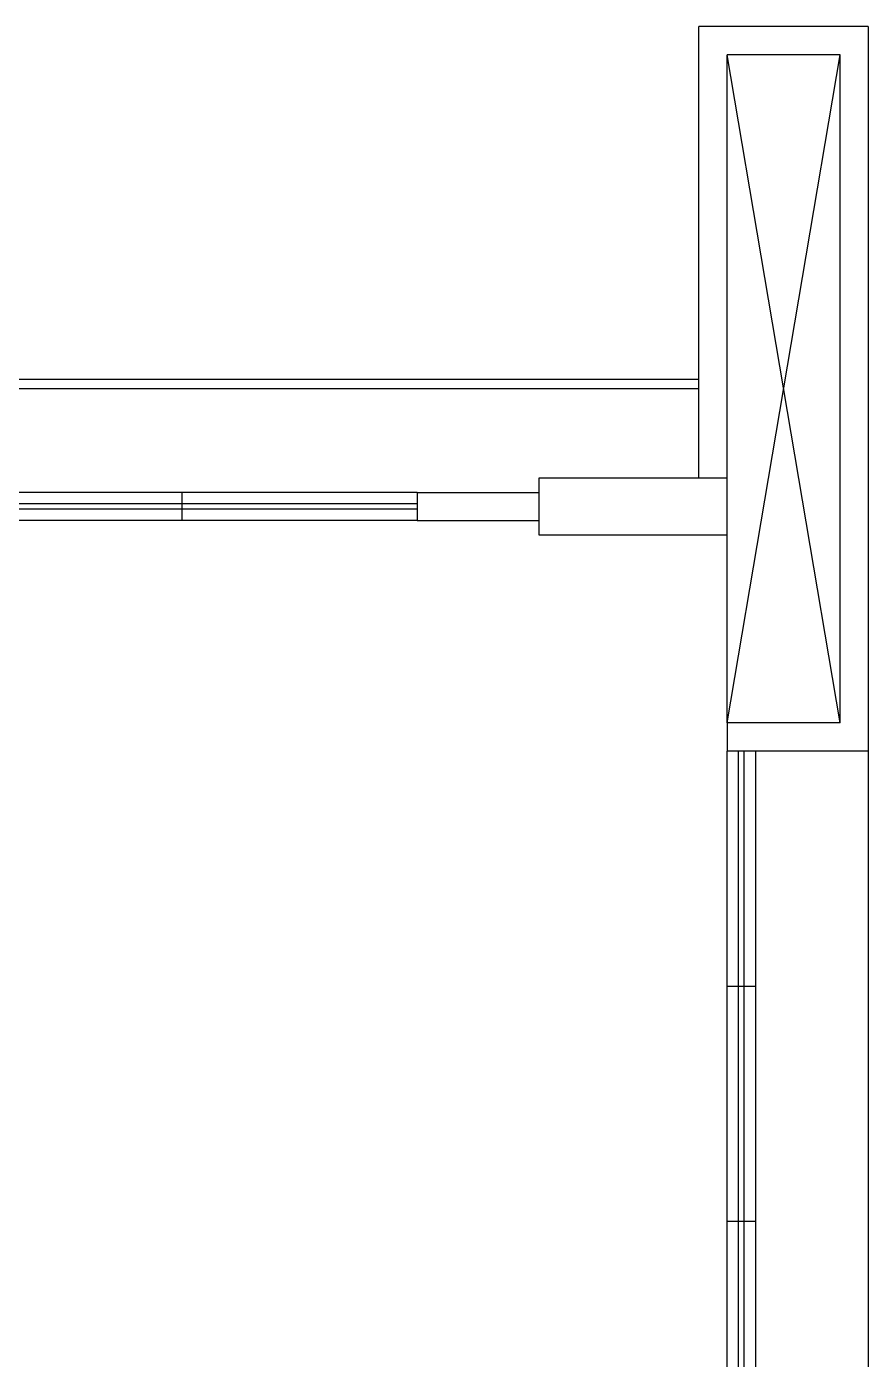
# Model space of a CAD drawing. Extents: x 544 to 914, y -40 to 56.
# Drawn here: x 649.56 to 654.03, y 25.41 to 32.5 of the extents above; entities that cross this region are included whole.
import ezdxf

# ---------------------------------------------------------------- set-up
doc = ezdxf.new("R2010")
doc.units = 0
doc.header["$LTSCALE"] = 0.5
doc.header["$MEASUREMENT"] = 0
doc.layers.add('008', color=1, linetype='CONTINUOUS')

msp = doc.modelspace()

# ---------------------------------------------------------------- linework, layer by layer
at = {"layer": '008', "color": 8}
for p, q in [((654.0294, 32.4952), (653.1294, 32.4952)), ((653.1294, 30.0952), (653.1294, 32.4952)), ((654.0294, 32.4952), (654.0294, 28.6452)), ((653.8794, 32.3452), (653.2794, 32.3452)), ((653.2794, 28.7952), (653.8794, 32.3452)), ((653.8794, 28.7952), (653.2794, 32.3452)), ((653.2794, 30.0952), (653.2794, 32.3452)), ((653.8794, 28.7952), (653.8794, 32.3452)), ((653.2794, 30.0952), (652.2794, 30.0952)), ((652.2794, 30.0952), (652.2794, 29.7952)), ((653.2794, 29.7952), (653.2794, 30.0952)), ((651.6334, 30.0202), (646.6334, 30.0202)), ((651.6334, 29.9602), (646.6334, 29.9602)), ((650.3834, 30.0202), (650.3834, 29.8702)), ((651.6334, 30.0202), (651.6334, 29.8702)), ((651.6334, 30.0202), (652.2794, 30.0202)), ((651.6334, 30.0202), (652.2794, 30.0202)), ((651.6334, 29.9302), (646.6334, 29.9302)), ((651.6334, 29.8702), (646.6334, 29.8702)), ((651.6334, 29.8702), (652.2794, 29.8702)), ((652.2794, 29.7952), (653.2794, 29.7952)), ((653.2794, 28.7952), (653.2794, 29.7952)), ((653.8794, 28.7952), (653.2794, 28.7952)), ((653.2794, 28.7952), (653.2794, 28.6452)), ((653.2794, 24.8952), (653.2794, 28.6452)), ((654.0294, 28.6452), (653.2794, 28.6452)), ((653.3394, 24.8952), (653.3394, 28.6452)), ((653.3694, 24.8952), (653.3694, 28.6452)), ((653.4294, 28.6452), (653.4294, -13.5048)), ((654.0294, 28.6452), (654.0294, 14.4952)), ((653.4294, 27.3952), (653.2794, 27.3952)), ((653.4294, 26.1452), (653.2794, 26.1452))]:
    msp.add_line(p, q, dxfattribs=at)
at = {"layer": '008', "color": 2}
for p, q in [((653.1294, 30.6202), (645.9874, 30.6202)), ((653.1294, 30.5702), (645.9874, 30.5702))]:
    msp.add_line(p, q, dxfattribs=at)

doc.saveas('drawing.dxf')
